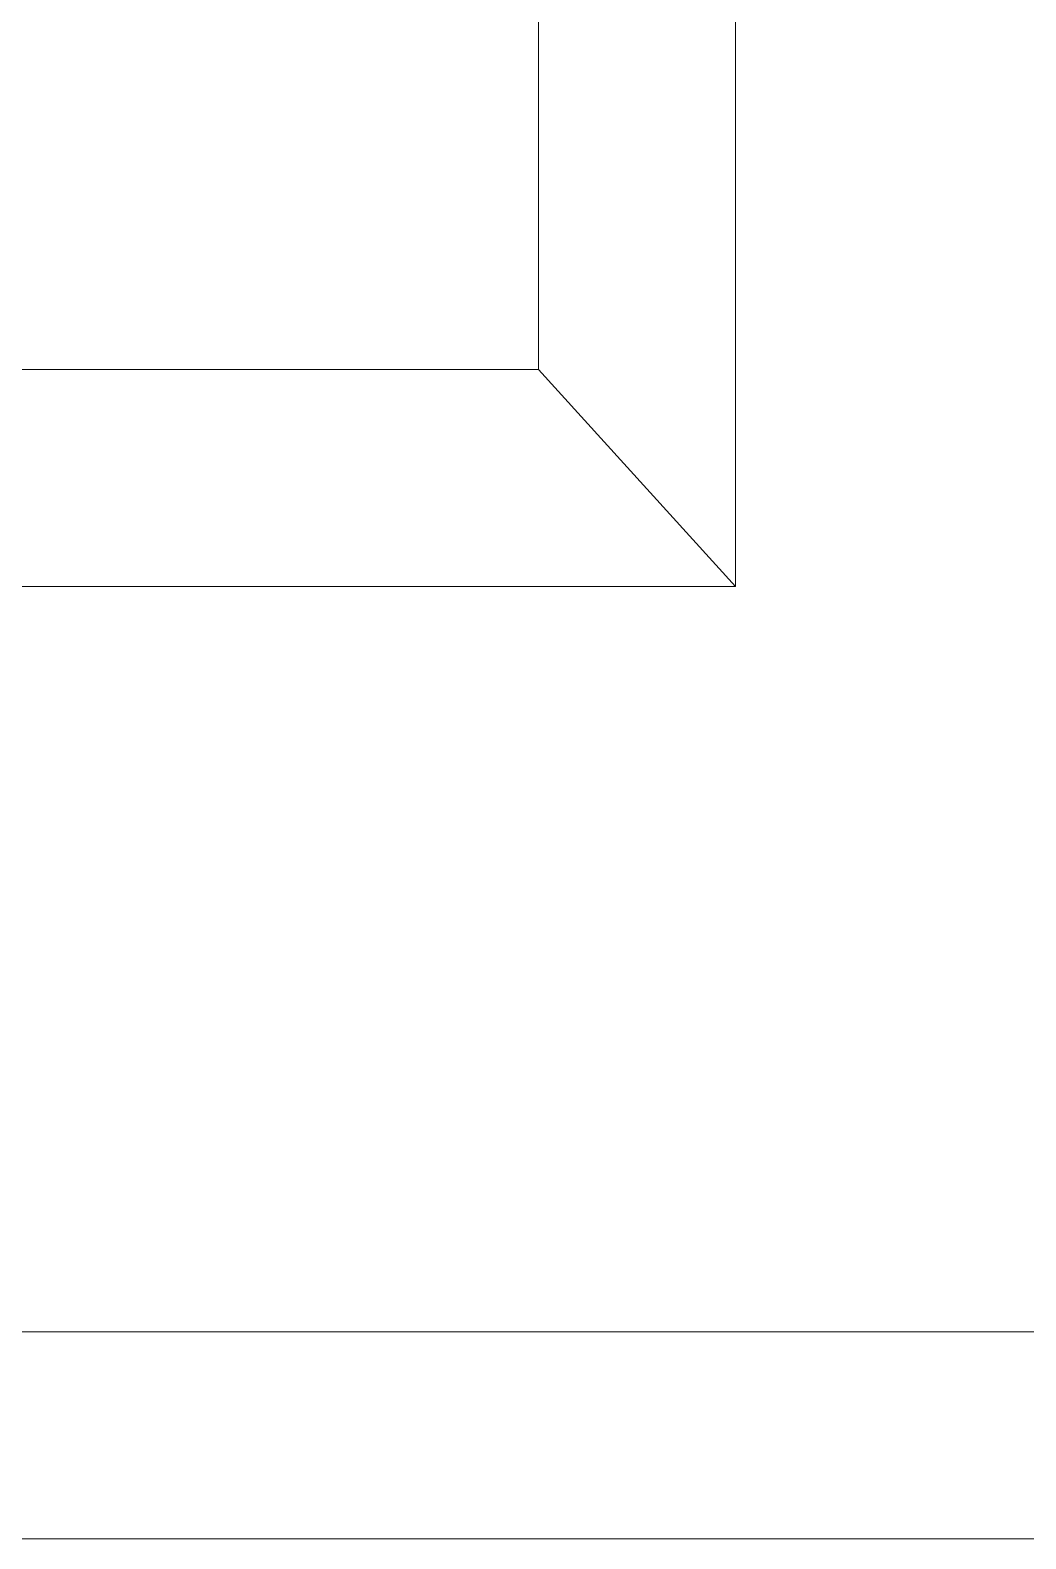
# Model space of a CAD drawing. Header units: millimetres. Extents: x 11 to 203, y -134 to -23.
# Drawn here: x 47.7 to 84.3, y -133.9 to -78.3 of the extents above; entities that cross this region are included whole.
import ezdxf

# ---------------------------------------------------------------- set-up
doc = ezdxf.new("R2010")
doc.units = ezdxf.units.MM
doc.header["$MEASUREMENT"] = 0
doc.linetypes.add('AI-Linetype-2', pattern=[1.411111, 0.705556, -0.705556])
doc.layers.add('Layer 3', color=7, linetype='Continuous', lineweight=0)

# ---------------------------------------------------------------- blocks, each defined once
blk = doc.blocks.new('Block_1')
at = {"layer": 'Layer 3', "color": 250, "linetype": 'AI-Linetype-2', "lineweight": 0}
blk.add_line((194.028, -126.294), (19.403, -126.294), dxfattribs=at)
blk = doc.blocks.new('Block_0')
at = {"layer": 'Layer 3'}
blk.add_lwpolyline([(18.697, -30.339), (195.086, -30.339), (195.086, -126.294), (18.697, -126.294), (18.697, -30.339)], dxfattribs=at)
blk.add_blockref('Block_1', (0, 0), dxfattribs=at)
blk = doc.blocks.new('Block_3')
at = {"layer": 'Layer 3', "color": 250, "lineweight": 0}
for points, knots in [([(73.637, -98.824), (73.637, -98.824), (32.637, -98.824), (32.637, -98.824), (32.637, -98.824), (32.637, -57.824), (32.637, -57.824), (32.637, -57.824), (73.637, -57.824), (73.637, -57.824), (73.637, -57.824), (73.637, -98.824), (73.637, -98.824)], [0, 0, 0, 0, 1, 1, 1, 2, 2, 2, 3, 3, 3, 4, 4, 4, 4]), ([(73.639, -79.462), (73.639, -79.462), (73.636, -79.462), (73.636, -79.462), (73.636, -79.462), (73.636, -78.757), (73.636, -78.757), (73.636, -78.757), (73.639, -78.757), (73.639, -78.757), (73.639, -78.757), (73.639, -79.462), (73.639, -79.462)], [0, 0, 0, 0, 1, 1, 1, 2, 2, 2, 3, 3, 3, 4, 4, 4, 4]), ([(73.639, -80.873), (73.639, -80.873), (73.636, -80.873), (73.636, -80.873), (73.636, -80.873), (73.636, -80.168), (73.636, -80.168), (73.636, -80.168), (73.639, -80.168), (73.639, -80.168), (73.639, -80.168), (73.639, -80.873), (73.639, -80.873)], [0, 0, 0, 0, 1, 1, 1, 2, 2, 2, 3, 3, 3, 4, 4, 4, 4]), ([(73.639, -82.285), (73.639, -82.285), (73.636, -82.285), (73.636, -82.285), (73.636, -82.285), (73.636, -81.579), (73.636, -81.579), (73.636, -81.579), (73.639, -81.579), (73.639, -81.579), (73.639, -81.579), (73.639, -82.285), (73.639, -82.285)], [0, 0, 0, 0, 1, 1, 1, 2, 2, 2, 3, 3, 3, 4, 4, 4, 4]), ([(73.639, -83.696), (73.639, -83.696), (73.636, -83.696), (73.636, -83.696), (73.636, -83.696), (73.636, -82.99), (73.636, -82.99), (73.636, -82.99), (73.639, -82.99), (73.639, -82.99), (73.639, -82.99), (73.639, -83.696), (73.639, -83.696)], [0, 0, 0, 0, 1, 1, 1, 2, 2, 2, 3, 3, 3, 4, 4, 4, 4]), ([(73.639, -85.107), (73.639, -85.107), (73.636, -85.107), (73.636, -85.107), (73.636, -85.107), (73.636, -84.401), (73.636, -84.401), (73.636, -84.401), (73.639, -84.401), (73.639, -84.401), (73.639, -84.401), (73.639, -85.107), (73.639, -85.107)], [0, 0, 0, 0, 1, 1, 1, 2, 2, 2, 3, 3, 3, 4, 4, 4, 4]), ([(73.639, -86.518), (73.639, -86.518), (73.636, -86.518), (73.636, -86.518), (73.636, -86.518), (73.636, -85.812), (73.636, -85.812), (73.636, -85.812), (73.639, -85.812), (73.639, -85.812), (73.639, -85.812), (73.639, -86.518), (73.639, -86.518)], [0, 0, 0, 0, 1, 1, 1, 2, 2, 2, 3, 3, 3, 4, 4, 4, 4]), ([(73.639, -87.929), (73.639, -87.929), (73.636, -87.929), (73.636, -87.929), (73.636, -87.929), (73.636, -87.223), (73.636, -87.223), (73.636, -87.223), (73.639, -87.223), (73.639, -87.223), (73.639, -87.223), (73.639, -87.929), (73.639, -87.929)], [0, 0, 0, 0, 1, 1, 1, 2, 2, 2, 3, 3, 3, 4, 4, 4, 4]), ([(73.639, -89.34), (73.639, -89.34), (73.636, -89.34), (73.636, -89.34), (73.636, -89.34), (73.636, -88.635), (73.636, -88.635), (73.636, -88.635), (73.639, -88.635), (73.639, -88.635), (73.639, -88.635), (73.639, -89.34), (73.639, -89.34)], [0, 0, 0, 0, 1, 1, 1, 2, 2, 2, 3, 3, 3, 4, 4, 4, 4]), ([(73.639, -90.751), (73.639, -90.751), (73.636, -90.751), (73.636, -90.751), (73.636, -90.751), (73.636, -90.046), (73.636, -90.046), (73.636, -90.046), (73.639, -90.046), (73.639, -90.046), (73.639, -90.046), (73.639, -90.751), (73.639, -90.751)], [0, 0, 0, 0, 1, 1, 1, 2, 2, 2, 3, 3, 3, 4, 4, 4, 4]), ([(73.639, -92.162), (73.639, -92.162), (73.636, -92.162), (73.636, -92.162), (73.636, -92.162), (73.636, -91.457), (73.636, -91.457), (73.636, -91.457), (73.639, -91.457), (73.639, -91.457), (73.639, -91.457), (73.639, -92.162), (73.639, -92.162)], [0, 0, 0, 0, 1, 1, 1, 2, 2, 2, 3, 3, 3, 4, 4, 4, 4]), ([(73.639, -93.573), (73.639, -93.573), (73.636, -93.573), (73.636, -93.573), (73.636, -93.573), (73.636, -92.868), (73.636, -92.868), (73.636, -92.868), (73.639, -92.868), (73.639, -92.868), (73.639, -92.868), (73.639, -93.573), (73.639, -93.573)], [0, 0, 0, 0, 1, 1, 1, 2, 2, 2, 3, 3, 3, 4, 4, 4, 4]), ([(73.639, -94.985), (73.639, -94.985), (73.636, -94.985), (73.636, -94.985), (73.636, -94.985), (73.636, -94.279), (73.636, -94.279), (73.636, -94.279), (73.639, -94.279), (73.639, -94.279), (73.639, -94.279), (73.639, -94.985), (73.639, -94.985)], [0, 0, 0, 0, 1, 1, 1, 2, 2, 2, 3, 3, 3, 4, 4, 4, 4]), ([(73.639, -96.396), (73.639, -96.396), (73.636, -96.396), (73.636, -96.396), (73.636, -96.396), (73.636, -95.69), (73.636, -95.69), (73.636, -95.69), (73.639, -95.69), (73.639, -95.69), (73.639, -95.69), (73.639, -96.396), (73.639, -96.396)], [0, 0, 0, 0, 1, 1, 1, 2, 2, 2, 3, 3, 3, 4, 4, 4, 4]), ([(73.639, -97.807), (73.639, -97.807), (73.636, -97.807), (73.636, -97.807), (73.636, -97.807), (73.636, -97.101), (73.636, -97.101), (73.636, -97.101), (73.639, -97.101), (73.639, -97.101), (73.639, -97.101), (73.639, -97.807), (73.639, -97.807)], [0, 0, 0, 0, 1, 1, 1, 2, 2, 2, 3, 3, 3, 4, 4, 4, 4]), ([(48.238, -98.825), (48.238, -98.825), (47.532, -98.825), (47.532, -98.825), (47.532, -98.825), (47.532, -98.822), (47.532, -98.822), (47.532, -98.822), (48.238, -98.822), (48.238, -98.822), (48.238, -98.822), (48.238, -98.825), (48.238, -98.825)], [0, 0, 0, 0, 1, 1, 1, 2, 2, 2, 3, 3, 3, 4, 4, 4, 4]), ([(49.649, -98.825), (49.649, -98.825), (48.943, -98.825), (48.943, -98.825), (48.943, -98.825), (48.943, -98.822), (48.943, -98.822), (48.943, -98.822), (49.649, -98.822), (49.649, -98.822), (49.649, -98.822), (49.649, -98.825), (49.649, -98.825)], [0, 0, 0, 0, 1, 1, 1, 2, 2, 2, 3, 3, 3, 4, 4, 4, 4]), ([(51.06, -98.825), (51.06, -98.825), (50.354, -98.825), (50.354, -98.825), (50.354, -98.825), (50.354, -98.822), (50.354, -98.822), (50.354, -98.822), (51.06, -98.822), (51.06, -98.822), (51.06, -98.822), (51.06, -98.825), (51.06, -98.825)], [0, 0, 0, 0, 1, 1, 1, 2, 2, 2, 3, 3, 3, 4, 4, 4, 4]), ([(52.471, -98.825), (52.471, -98.825), (51.765, -98.825), (51.765, -98.825), (51.765, -98.825), (51.765, -98.822), (51.765, -98.822), (51.765, -98.822), (52.471, -98.822), (52.471, -98.822), (52.471, -98.822), (52.471, -98.825), (52.471, -98.825)], [0, 0, 0, 0, 1, 1, 1, 2, 2, 2, 3, 3, 3, 4, 4, 4, 4]), ([(53.882, -98.825), (53.882, -98.825), (53.176, -98.825), (53.176, -98.825), (53.176, -98.825), (53.176, -98.822), (53.176, -98.822), (53.176, -98.822), (53.882, -98.822), (53.882, -98.822), (53.882, -98.822), (53.882, -98.825), (53.882, -98.825)], [0, 0, 0, 0, 1, 1, 1, 2, 2, 2, 3, 3, 3, 4, 4, 4, 4]), ([(55.293, -98.825), (55.293, -98.825), (54.588, -98.825), (54.588, -98.825), (54.588, -98.825), (54.588, -98.822), (54.588, -98.822), (54.588, -98.822), (55.293, -98.822), (55.293, -98.822), (55.293, -98.822), (55.293, -98.825), (55.293, -98.825)], [0, 0, 0, 0, 1, 1, 1, 2, 2, 2, 3, 3, 3, 4, 4, 4, 4]), ([(56.704, -98.825), (56.704, -98.825), (55.999, -98.825), (55.999, -98.825), (55.999, -98.825), (55.999, -98.822), (55.999, -98.822), (55.999, -98.822), (56.704, -98.822), (56.704, -98.822), (56.704, -98.822), (56.704, -98.825), (56.704, -98.825)], [0, 0, 0, 0, 1, 1, 1, 2, 2, 2, 3, 3, 3, 4, 4, 4, 4]), ([(58.115, -98.825), (58.115, -98.825), (57.41, -98.825), (57.41, -98.825), (57.41, -98.825), (57.41, -98.822), (57.41, -98.822), (57.41, -98.822), (58.115, -98.822), (58.115, -98.822), (58.115, -98.822), (58.115, -98.825), (58.115, -98.825)], [0, 0, 0, 0, 1, 1, 1, 2, 2, 2, 3, 3, 3, 4, 4, 4, 4]), ([(59.526, -98.825), (59.526, -98.825), (58.821, -98.825), (58.821, -98.825), (58.821, -98.825), (58.821, -98.822), (58.821, -98.822), (58.821, -98.822), (59.526, -98.822), (59.526, -98.822), (59.526, -98.822), (59.526, -98.825), (59.526, -98.825)], [0, 0, 0, 0, 1, 1, 1, 2, 2, 2, 3, 3, 3, 4, 4, 4, 4]), ([(60.938, -98.825), (60.938, -98.825), (60.232, -98.825), (60.232, -98.825), (60.232, -98.825), (60.232, -98.822), (60.232, -98.822), (60.232, -98.822), (60.938, -98.822), (60.938, -98.822), (60.938, -98.822), (60.938, -98.825), (60.938, -98.825)], [0, 0, 0, 0, 1, 1, 1, 2, 2, 2, 3, 3, 3, 4, 4, 4, 4]), ([(62.349, -98.825), (62.349, -98.825), (61.643, -98.825), (61.643, -98.825), (61.643, -98.825), (61.643, -98.822), (61.643, -98.822), (61.643, -98.822), (62.349, -98.822), (62.349, -98.822), (62.349, -98.822), (62.349, -98.825), (62.349, -98.825)], [0, 0, 0, 0, 1, 1, 1, 2, 2, 2, 3, 3, 3, 4, 4, 4, 4]), ([(63.76, -98.825), (63.76, -98.825), (63.054, -98.825), (63.054, -98.825), (63.054, -98.825), (63.054, -98.822), (63.054, -98.822), (63.054, -98.822), (63.76, -98.822), (63.76, -98.822), (63.76, -98.822), (63.76, -98.825), (63.76, -98.825)], [0, 0, 0, 0, 1, 1, 1, 2, 2, 2, 3, 3, 3, 4, 4, 4, 4]), ([(65.171, -98.825), (65.171, -98.825), (64.465, -98.825), (64.465, -98.825), (64.465, -98.825), (64.465, -98.822), (64.465, -98.822), (64.465, -98.822), (65.171, -98.822), (65.171, -98.822), (65.171, -98.822), (65.171, -98.825), (65.171, -98.825)], [0, 0, 0, 0, 1, 1, 1, 2, 2, 2, 3, 3, 3, 4, 4, 4, 4]), ([(66.582, -98.825), (66.582, -98.825), (65.876, -98.825), (65.876, -98.825), (65.876, -98.825), (65.876, -98.822), (65.876, -98.822), (65.876, -98.822), (66.582, -98.822), (66.582, -98.822), (66.582, -98.822), (66.582, -98.825), (66.582, -98.825)], [0, 0, 0, 0, 1, 1, 1, 2, 2, 2, 3, 3, 3, 4, 4, 4, 4]), ([(67.993, -98.825), (67.993, -98.825), (67.288, -98.825), (67.288, -98.825), (67.288, -98.825), (67.288, -98.822), (67.288, -98.822), (67.288, -98.822), (67.993, -98.822), (67.993, -98.822), (67.993, -98.822), (67.993, -98.825), (67.993, -98.825)], [0, 0, 0, 0, 1, 1, 1, 2, 2, 2, 3, 3, 3, 4, 4, 4, 4]), ([(69.404, -98.825), (69.404, -98.825), (68.699, -98.825), (68.699, -98.825), (68.699, -98.825), (68.699, -98.822), (68.699, -98.822), (68.699, -98.822), (69.404, -98.822), (69.404, -98.822), (69.404, -98.822), (69.404, -98.825), (69.404, -98.825)], [0, 0, 0, 0, 1, 1, 1, 2, 2, 2, 3, 3, 3, 4, 4, 4, 4]), ([(70.815, -98.825), (70.815, -98.825), (70.11, -98.825), (70.11, -98.825), (70.11, -98.825), (70.11, -98.822), (70.11, -98.822), (70.11, -98.822), (70.815, -98.822), (70.815, -98.822), (70.815, -98.822), (70.815, -98.825), (70.815, -98.825)], [0, 0, 0, 0, 1, 1, 1, 2, 2, 2, 3, 3, 3, 4, 4, 4, 4]), ([(72.226, -98.825), (72.226, -98.825), (71.521, -98.825), (71.521, -98.825), (71.521, -98.825), (71.521, -98.822), (71.521, -98.822), (71.521, -98.822), (72.226, -98.822), (72.226, -98.822), (72.226, -98.822), (72.226, -98.825), (72.226, -98.825)], [0, 0, 0, 0, 1, 1, 1, 2, 2, 2, 3, 3, 3, 4, 4, 4, 4]), ([(73.639, -98.825), (73.639, -98.825), (72.932, -98.825), (72.932, -98.825), (72.932, -98.825), (72.932, -98.822), (72.932, -98.822), (72.932, -98.822), (73.636, -98.822), (73.636, -98.822), (73.636, -98.822), (73.636, -98.512), (73.636, -98.512), (73.636, -98.512), (73.639, -98.512), (73.639, -98.512), (73.639, -98.512), (73.639, -98.825), (73.639, -98.825)], [0, 0, 0, 0, 1, 1, 1, 2, 2, 2, 3, 3, 3, 4, 4, 4, 5, 5, 5, 6, 6, 6, 6])]:
    blk.add_open_spline(points, degree=3, knots=knots, dxfattribs=at)

msp = doc.modelspace()

# ---------------------------------------------------------------- linework, layer by layer
at = {"layer": 'Layer 3', "color": 250, "lineweight": 0}
msp.add_line((66.376, -90.824), (73.637, -98.824), dxfattribs=at)
msp.add_lwpolyline([(66.376, -90.824), (39.899, -90.824), (39.899, -65.824), (66.376, -65.824)], close=True, dxfattribs=at)
msp.add_open_spline([(202.502, -37.927), (202.502, -37.927), (202.502, -118.72), (202.502, -118.72), (202.502, -122.918), (199.097, -126.323), (194.899, -126.323), (194.899, -130.521), (191.495, -133.925), (187.297, -133.925), (187.297, -133.925), (26.19, -133.925), (26.19, -133.925), (24.091, -133.925), (22.19, -133.075), (20.814, -131.699), (19.438, -130.323), (18.588, -128.422), (18.588, -126.323), (14.39, -126.323), (10.986, -122.918), (10.986, -118.72), (10.986, -118.72), (10.986, -37.927), (10.986, -37.927), (10.986, -35.828), (11.836, -33.927), (13.212, -32.551), (14.587, -31.175), (16.489, -30.325), (18.588, -30.325), (18.588, -26.123), (21.992, -22.722), (26.19, -22.722), (26.19, -22.722), (187.297, -22.722), (187.297, -22.722), (189.396, -22.722), (191.297, -23.573), (192.673, -24.948), (194.049, -26.324), (194.899, -28.222), (194.899, -30.325), (196.998, -30.325), (198.9, -31.175), (200.275, -32.551), (201.651, -33.927), (202.502, -35.828), (202.502, -37.927)], degree=3, knots=[0, 0, 0, 0, 1, 1, 1, 2, 2, 2, 3, 3, 3, 4, 4, 4, 5, 5, 5, 6, 6, 6, 7, 7, 7, 8, 8, 8, 9, 9, 9, 10, 10, 10, 11, 11, 11, 12, 12, 12, 13, 13, 13, 14, 14, 14, 15, 15, 15, 16, 16, 16, 16], dxfattribs=at)

# ---------------------------------------------------------------- block references
at = {"layer": 'Layer 3'}
for name in ['Block_0', 'Block_3']:
    msp.add_blockref(name, (0, 0), dxfattribs=at)

doc.saveas('drawing.dxf')
